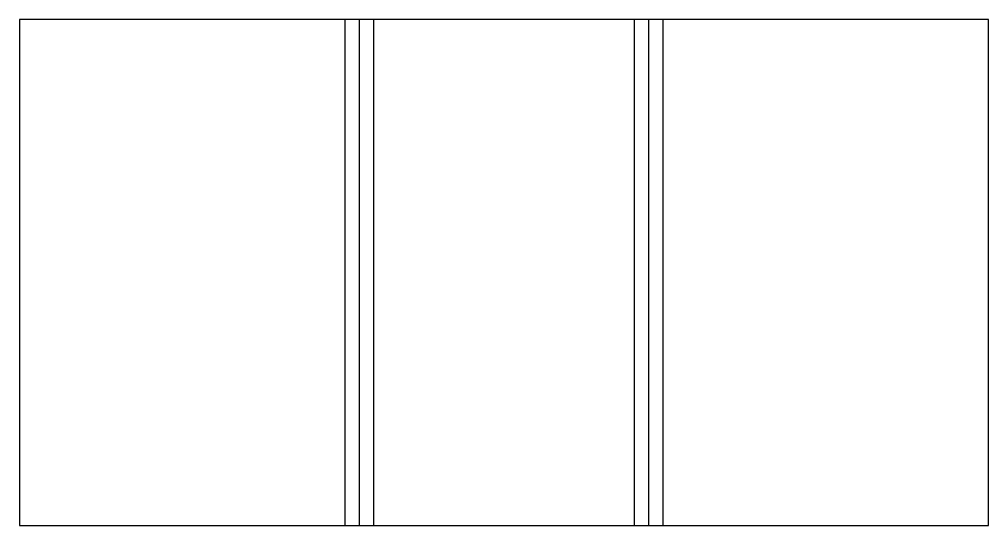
# Model space of a CAD drawing. Header units: inches. Extents: x 0 to 1.92, y 0 to 1.
import ezdxf

# ---------------------------------------------------------------- set-up
doc = ezdxf.new("R2010")
doc.units = ezdxf.units.IN

msp = doc.modelspace()

# ---------------------------------------------------------------- linework, layer by layer
at = {"layer": 'BEND'}
for p, q in [((0.6717, 0), (0.6717, 1)), ((1.2433, 1), (1.2433, 0))]:
    msp.add_line(p, q, dxfattribs=at)
at = {"layer": 'BEND_EXTENT'}
for p, q in [((0.6435, 0), (0.6435, 1)), ((0.7, 0), (0.7, 1)), ((1.215, 1), (1.215, 0)), ((1.2715, 1), (1.2715, 0))]:
    msp.add_line(p, q, dxfattribs=at)
at = {"layer": 'OUTER_PROFILES'}
msp.add_lwpolyline([(1.915, 1), (0, 1), (0, 0), (1.915, 0)], close=True, dxfattribs=at)

doc.saveas('drawing.dxf')
